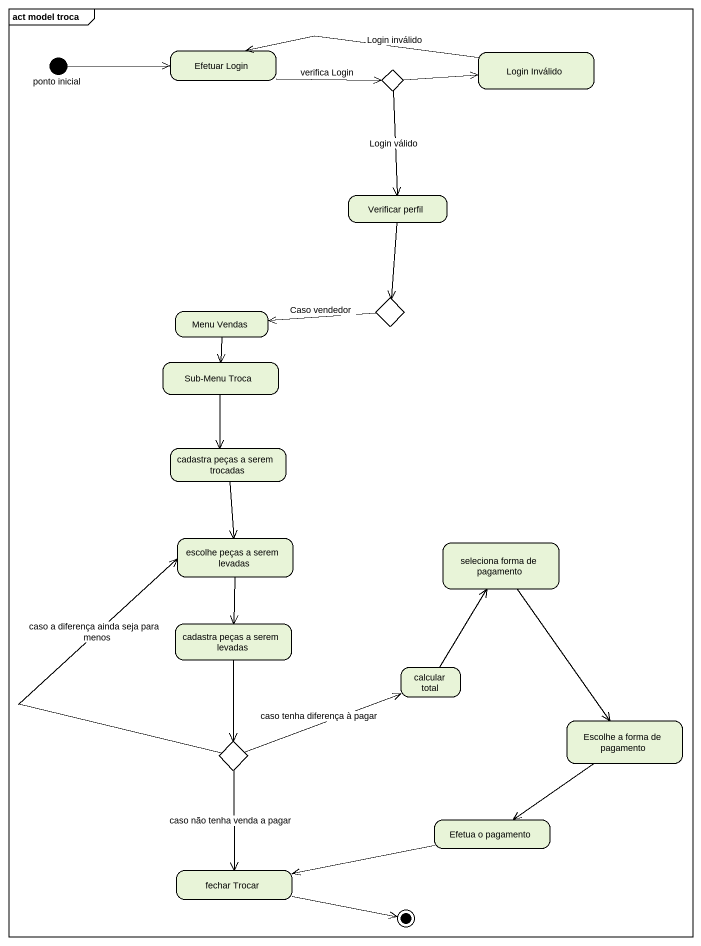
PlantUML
@startuml
mainframe act model troca
hide empty description
state "ponto inicial" as ponto_inicial <<start>>
state "Efetuar Login" as Efetuar_Login
state choice1 <<choice>>
state "Login Inválido" as Login_Inválido
state "Verificar perfil" as Verificar_perfil
state choice2 <<choice>>
state "Menu Vendas" as Menu_Vendas
state "Sub-Menu Troca" as Sub_Menu_Troca
state "cadastra peças a serem trocadas" as cadastra_peças_a_serem
state "escolhe peças a serem levadas" as escolhe_peças_a_serem
state "seleciona forma de pagamento" as seleciona_forma_de_pagamento
state "cadastra peças a serem levadas" as cadastra_peças_a_serem_2
state "calcular total" as calcular_total
state "Escolhe a forma de pagamento" as Escolhe_a_forma_de_pagamento
state choice3 <<choice>>
state "Efetua o pagamento" as Efetua_o_pagamento
state "fechar Trocar" as fechar_Trocar
ponto_inicial -right-> Efetuar_Login
Efetuar_Login -right-> choice1 : verifica Login
choice1 -right-> Login_Inválido
choice1 --> Verificar_perfil : Login válido
Login_Inválido -left-> Efetuar_Login : Login inválido
Verificar_perfil --> choice2
choice2 -left-> Menu_Vendas : Caso vendedor
Menu_Vendas --> Sub_Menu_Troca
Sub_Menu_Troca --> cadastra_peças_a_serem
cadastra_peças_a_serem --> escolhe_peças_a_serem
escolhe_peças_a_serem --> cadastra_peças_a_serem_2
seleciona_forma_de_pagamento --> Escolhe_a_forma_de_pagamento
cadastra_peças_a_serem_2 --> choice3
calcular_total -up-> seleciona_forma_de_pagamento
Escolhe_a_forma_de_pagamento --> Efetua_o_pagamento
choice3 -up-> escolhe_peças_a_serem : caso a diferença ainda seja para menos
choice3 -right-> calcular_total : caso tenha diferença à pagar
choice3 --> fechar_Trocar : caso não tenha venda a pagar
Efetua_o_pagamento -left-> fechar_Trocar
fechar_Trocar -right-> [*]
@enduml
